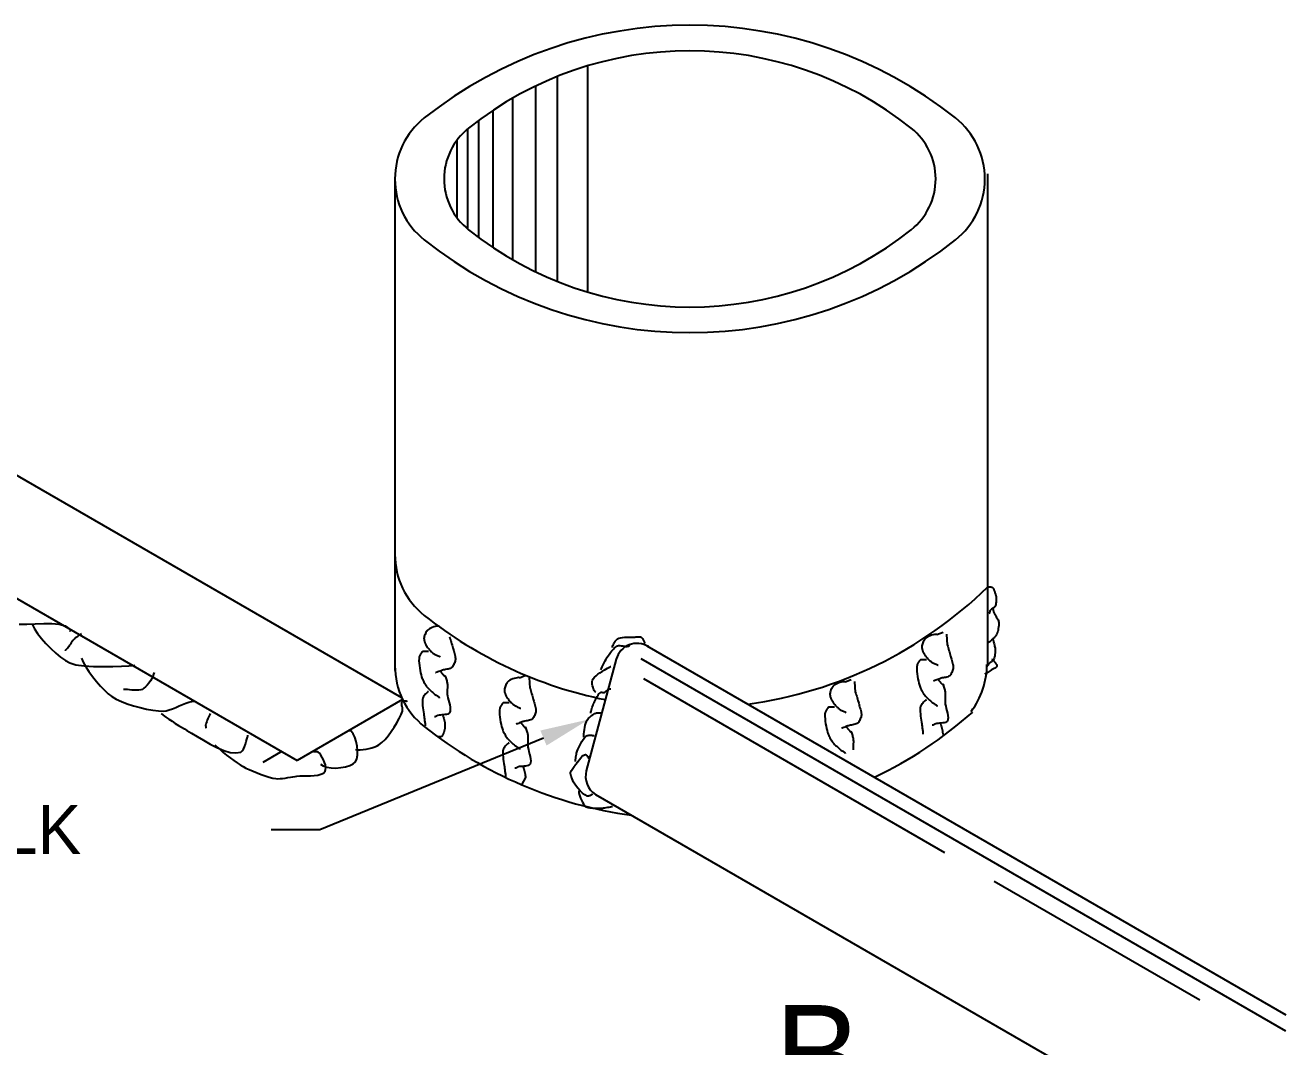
# Model space of a CAD drawing. Extents: x 0.1 to 18.7, y 0.6 to 24.9.
# Drawn here: x 12.24 to 18.7, y 6.26 to 11.5 of the extents above; entities that cross this region are included whole.
import ezdxf
from ezdxf.enums import TextEntityAlignment as Align

# ---------------------------------------------------------------- set-up
doc = ezdxf.new("R2010")
doc.units = 0
doc.header["$LTSCALE"] = 0.333325
doc.layers.add('CMP-FLSH', color=7, linetype='CONTINUOUS')
doc.layers.add('DIM-TXT', color=7, linetype='CONTINUOUS')

msp = doc.modelspace()

# ---------------------------------------------------------------- linework, layer by layer
at = {"layer": 'CMP-FLSH', "color": 0, "linetype": 'CONTINUOUS'}
for p, q in [((15.1235, 10.1311), (15.1235, 11.2907)), ((14.8576, 10.2341), (14.8576, 11.1877)), ((14.9676, 10.1856), (14.9676, 11.2362)), ((14.7384, 10.2968), (14.7384, 11.125)), ((14.6376, 10.3593), (14.6376, 11.0625)), ((14.5642, 10.4107), (14.5642, 11.0111)), ((14.5092, 10.453), (14.5092, 10.9688)), ((14.4542, 10.5099), (14.4542, 10.9119)), ((17.1724, 10.7365), (17.1724, 8.2165)), ((14.1346, 10.7109), (14.1346, 8.1909)), ((14.1708, 8.0504), (11.4517, 9.6203)), ((10.8446, 9.3408), (13.6332, 7.7308)), ((16.9126, 8.3758), (16.9447, 8.388)), ((16.9663, 8.3212), (16.9636, 8.3768)), ((14.3076, 8.2888), (14.2777, 8.2888)), ((15.4267, 8.3176), (18.7007, 6.4273)), ((15.269, 8.2489), (15.1158, 7.6772)), ((18.7007, 6.3433), (15.3972, 8.2506)), ((16.8589, 8.2462), (16.8291, 8.2462)), ((14.7735, 8.1546), (14.8056, 8.1668)), ((14.8272, 8.1), (14.8245, 8.1556)), ((15.4092, 8.1495), (16.9517, 7.2589)), ((16.4418, 8.1335), (16.4739, 8.1457)), ((16.4955, 8.079), (16.4928, 8.1345)), ((14.1742, 8.0432), (13.6332, 7.7308)), ((14.7198, 8.025), (14.69, 8.025)), ((16.3881, 8.0039), (16.3583, 8.0039)), ((14.2897, 7.9203), (14.2897, 7.9072)), ((14.3732, 7.8521), (14.3549, 7.8521)), ((14.3732, 7.8521), (14.3732, 7.8521)), ((16.841, 7.8777), (16.841, 7.8645)), ((13.5487, 7.7734), (13.4572, 7.7206)), ((14.7019, 7.6565), (14.7019, 7.6433)), ((14.8034, 7.6428), (14.784, 7.6061)), ((15.1621, 7.5565), (18.7007, 5.5135)), ((17.2066, 7.1117), (18.2602, 6.5034))]:
    msp.add_line(p, q, dxfattribs=at)
for points in [[(17.1724, 8.6189, 0), (17.1746, 8.6196, 0), (17.1774, 8.6201, 0), (17.1804, 8.6203, 0), (17.1837, 8.6202, 0), (17.187, 8.6199, 0), (17.1902, 8.6194, 0), (17.1932, 8.6186, 0), (17.1958, 8.6177, 0), (17.1978, 8.6165, 0), (17.1992, 8.6153, 0), (17.2004, 8.6136, 0), (17.2016, 8.6116, 0), (17.2027, 8.6093, 0), (17.2036, 8.6069, 0), (17.2045, 8.6044, 0), (17.2053, 8.6021, 0), (17.2061, 8.6, 0), (17.2068, 8.5982, 0), (17.2077, 8.5958, 0), (17.2089, 8.5929, 0), (17.2101, 8.5897, 0), (17.2113, 8.5864, 0), (17.2125, 8.5829, 0), (17.2136, 8.5796, 0), (17.2145, 8.5763, 0), (17.2152, 8.5733, 0), (17.2157, 8.5707, 0), (17.2161, 8.5661, 0), (17.2163, 8.5606, 0), (17.2164, 8.5546, 0), (17.2163, 8.5483, 0), (17.2159, 8.5419, 0), (17.2152, 8.5356, 0), (17.2143, 8.5298, 0), (17.2129, 8.5246, 0), (17.2112, 8.5203, 0), (17.2094, 8.5177, 0), (17.2068, 8.5151, 0), (17.2036, 8.5126, 0), (17.2, 8.51, 0), (17.1963, 8.5074, 0), (17.1927, 8.5049, 0), (17.1894, 8.5024, 0), (17.1866, 8.4999, 0), (17.1845, 8.4974, 0), (17.1839, 8.4962, 0), (17.1835, 8.4944, 0), (17.1832, 8.4924, 0), (17.183, 8.4903, 0), (17.1827, 8.4882, 0), (17.1823, 8.4863, 0), (17.1818, 8.4849, 0), (17.1811, 8.4839, 0), (17.18, 8.4837, 0)], [(17.1978, 8.5112, 0), (17.1985, 8.5086, 0), (17.1993, 8.5056, 0), (17.2002, 8.5024, 0), (17.2013, 8.499, 0), (17.2024, 8.4956, 0), (17.2035, 8.4922, 0), (17.2047, 8.489, 0), (17.2057, 8.4862, 0), (17.2068, 8.4837, 0), (17.2087, 8.4798, 0), (17.2112, 8.4755, 0), (17.2141, 8.4708, 0), (17.2172, 8.4659, 0), (17.2204, 8.4609, 0), (17.2233, 8.4559, 0), (17.2259, 8.4511, 0), (17.2278, 8.4466, 0), (17.229, 8.4425, 0), (17.2297, 8.4366, 0), (17.2298, 8.4297, 0), (17.2294, 8.4221, 0), (17.2286, 8.4141, 0), (17.2274, 8.406, 0), (17.2259, 8.398, 0), (17.2242, 8.3906, 0), (17.2222, 8.3839, 0), (17.2201, 8.3783, 0), (17.2186, 8.3755, 0), (17.2166, 8.3723, 0), (17.2142, 8.369, 0), (17.2114, 8.3656, 0), (17.2085, 8.3622, 0), (17.2056, 8.359, 0), (17.2028, 8.3559, 0), (17.2001, 8.3532, 0), (17.1978, 8.3509, 0), (17.1957, 8.3489, 0), (17.193, 8.3465, 0), (17.1898, 8.3438, 0), (17.1865, 8.3411, 0), (17.1832, 8.3385, 0), (17.1802, 8.3361, 0), (17.1778, 8.3343, 0), (17.1762, 8.333, 0), (17.1756, 8.3325, 0)], [(12.2081, 8.4285, 0), (12.2484, 8.4286, 0), (12.2913, 8.4305, 0), (12.3346, 8.4323, 0), (12.3762, 8.4323, 0), (12.4137, 8.4287, 0), (12.4451, 8.4197, 0), (12.4681, 8.4036, 0), (12.4687, 8.4027, 0), (12.4692, 8.4014, 0), (12.4695, 8.3999, 0), (12.4696, 8.3982, 0), (12.4696, 8.3966, 0), (12.4695, 8.3949, 0), (12.4692, 8.3934, 0), (12.4687, 8.3922, 0), (12.4681, 8.3913, 0)], [(12.276, 8.4283, 0), (12.2874, 8.4057, 0), (12.3035, 8.3809, 0), (12.3234, 8.355, 0), (12.3461, 8.3289, 0), (12.3707, 8.3036, 0), (12.3961, 8.2802, 0), (12.4214, 8.2595, 0), (12.4458, 8.2427, 0), (12.4681, 8.2306, 0), (12.4998, 8.2212, 0), (12.5415, 8.2153, 0), (12.5894, 8.2122, 0), (12.6399, 8.2114, 0), (12.6894, 8.2122, 0), (12.7342, 8.2139, 0), (12.7707, 8.2159, 0), (12.7953, 8.2176, 0), (12.8043, 8.2183, 0), (12.8043, 8.2183, 0), (12.8043, 8.2183, 0), (12.8043, 8.2183, 0), (12.8043, 8.2183, 0), (12.8043, 8.2183, 0), (12.8043, 8.2183, 0), (12.8043, 8.2183, 0), (12.8043, 8.2183, 0), (12.8043, 8.2183, 0)], [(14.3613, 8.4185, 0), (14.3555, 8.4186, 0), (14.3489, 8.4179, 0), (14.3415, 8.4165, 0), (14.3339, 8.4144, 0), (14.3263, 8.4118, 0), (14.3189, 8.4087, 0), (14.3121, 8.4053, 0), (14.3063, 8.4017, 0), (14.3016, 8.398, 0), (14.299, 8.395, 0), (14.2963, 8.3911, 0), (14.2938, 8.3866, 0), (14.2913, 8.3816, 0), (14.2891, 8.3763, 0), (14.2871, 8.371, 0), (14.2855, 8.3659, 0), (14.2843, 8.3612, 0), (14.2837, 8.357, 0), (14.2836, 8.3545, 0), (14.2839, 8.3515, 0), (14.2843, 8.3483, 0), (14.285, 8.3449, 0), (14.2858, 8.3414, 0), (14.2868, 8.3381, 0), (14.2877, 8.3349, 0), (14.2887, 8.3321, 0), (14.2897, 8.3297, 0), (14.2914, 8.3263, 0), (14.2936, 8.3224, 0), (14.2962, 8.3183, 0), (14.2991, 8.314, 0), (14.3021, 8.3098, 0), (14.3052, 8.3057, 0), (14.3082, 8.3019, 0), (14.3111, 8.2985, 0), (14.3135, 8.2956, 0), (14.3156, 8.2935, 0), (14.318, 8.2911, 0), (14.3207, 8.2886, 0), (14.3235, 8.286, 0), (14.3265, 8.2835, 0), (14.3295, 8.281, 0), (14.3324, 8.2787, 0), (14.3351, 8.2768, 0), (14.3374, 8.2752, 0), (14.3403, 8.2735, 0), (14.344, 8.2716, 0), (14.3483, 8.2696, 0), (14.3527, 8.2676, 0), (14.3571, 8.2657, 0), (14.3611, 8.264, 0), (14.3643, 8.2627, 0), (14.3665, 8.2618, 0), (14.3673, 8.2615, 0)], [(12.5281, 8.3789, 0), (12.5245, 8.3771, 0), (12.5205, 8.3748, 0), (12.5161, 8.3722, 0), (12.5116, 8.3692, 0), (12.5071, 8.3661, 0), (12.5027, 8.363, 0), (12.4986, 8.3599, 0), (12.4951, 8.3569, 0), (12.4921, 8.3542, 0), (12.4883, 8.3501, 0), (12.4843, 8.345, 0), (12.4801, 8.3392, 0), (12.4758, 8.333, 0), (12.4715, 8.3267, 0), (12.4673, 8.3204, 0), (12.4633, 8.3145, 0), (12.4595, 8.3092, 0), (12.4561, 8.3048, 0), (12.4549, 8.3035, 0), (12.4534, 8.3019, 0), (12.4517, 8.3001, 0), (12.4499, 8.2983, 0), (12.4481, 8.2965, 0), (12.4466, 8.2949, 0), (12.4453, 8.2936, 0), (12.4444, 8.2927, 0), (12.4441, 8.2924, 0)], [(14.415, 8.3639, 0), (14.4168, 8.3583, 0), (14.4188, 8.3518, 0), (14.421, 8.3447, 0), (14.4232, 8.3371, 0), (14.4254, 8.3295, 0), (14.4276, 8.3219, 0), (14.4296, 8.3147, 0), (14.4314, 8.3081, 0), (14.4329, 8.3024, 0), (14.4343, 8.2975, 0), (14.4359, 8.2917, 0), (14.4378, 8.2854, 0), (14.4397, 8.2787, 0), (14.4415, 8.2719, 0), (14.4431, 8.2652, 0), (14.4443, 8.2588, 0), (14.4449, 8.253, 0), (14.4448, 8.2479, 0), (14.4442, 8.2437, 0), (14.443, 8.239, 0), (14.4415, 8.2338, 0), (14.4395, 8.2285, 0), (14.4373, 8.2232, 0), (14.4349, 8.2182, 0), (14.4323, 8.2137, 0), (14.4296, 8.2098, 0), (14.4269, 8.2069, 0), (14.4232, 8.2043, 0), (14.4184, 8.2021, 0), (14.4129, 8.2004, 0), (14.407, 8.199, 0), (14.4008, 8.1977, 0), (14.3947, 8.1966, 0), (14.3889, 8.1956, 0), (14.3836, 8.1945, 0), (14.3792, 8.1933, 0), (14.3756, 8.192, 0), (14.371, 8.1903, 0), (14.3659, 8.1884, 0), (14.3605, 8.1863, 0), (14.3553, 8.1843, 0), (14.3506, 8.1825, 0), (14.3469, 8.181, 0), (14.3443, 8.18, 0), (14.3434, 8.1796, 0), (14.3434, 8.1796, 0), (14.3434, 8.1796, 0), (14.3434, 8.1796, 0), (14.3434, 8.1796, 0), (14.3434, 8.1796, 0), (14.3434, 8.1796, 0), (14.3434, 8.1796, 0), (14.3434, 8.1796, 0), (14.3434, 8.1796, 0)], [(15.2499, 8.3093, 0), (15.2507, 8.314, 0), (15.2523, 8.3193, 0), (15.2546, 8.3249, 0), (15.2575, 8.3307, 0), (15.2608, 8.3365, 0), (15.2644, 8.3418, 0), (15.2682, 8.3467, 0), (15.272, 8.3506, 0), (15.2757, 8.3536, 0), (15.2828, 8.3569, 0), (15.2914, 8.3593, 0), (15.3013, 8.3608, 0), (15.312, 8.3617, 0), (15.323, 8.3621, 0), (15.3339, 8.3622, 0), (15.3443, 8.3622, 0), (15.3537, 8.3622, 0), (15.3618, 8.3624, 0), (15.3649, 8.3627, 0), (15.3687, 8.3631, 0), (15.3728, 8.3635, 0), (15.3771, 8.364, 0), (15.3815, 8.3643, 0), (15.3858, 8.3643, 0), (15.3898, 8.3641, 0), (15.3933, 8.3635, 0), (15.3962, 8.3624, 0), (15.3985, 8.3608, 0), (15.4009, 8.3584, 0), (15.4032, 8.3555, 0), (15.4055, 8.3523, 0), (15.4075, 8.3488, 0), (15.4094, 8.3453, 0), (15.4111, 8.3418, 0), (15.4124, 8.3386, 0), (15.4134, 8.3359, 0), (15.4135, 8.3351, 0), (15.4134, 8.3341, 0), (15.4133, 8.333, 0), (15.4131, 8.3318, 0), (15.4129, 8.3306, 0), (15.4128, 8.3295, 0), (15.4128, 8.3285, 0), (15.413, 8.3277, 0), (15.4134, 8.327, 0)], [(16.9126, 8.3758, 0), (16.9069, 8.376, 0), (16.9002, 8.3753, 0), (16.8929, 8.3739, 0), (16.8853, 8.3718, 0), (16.8776, 8.3691, 0), (16.8702, 8.3661, 0), (16.8635, 8.3627, 0), (16.8576, 8.3591, 0), (16.853, 8.3553, 0), (16.8503, 8.3524, 0), (16.8477, 8.3485, 0), (16.8451, 8.3439, 0), (16.8426, 8.3389, 0), (16.8404, 8.3337, 0), (16.8384, 8.3284, 0), (16.8369, 8.3233, 0), (16.8357, 8.3185, 0), (16.835, 8.3144, 0), (16.835, 8.3118, 0), (16.8352, 8.3089, 0), (16.8357, 8.3056, 0), (16.8364, 8.3022, 0), (16.8372, 8.2988, 0), (16.8381, 8.2954, 0), (16.8391, 8.2923, 0), (16.8401, 8.2895, 0), (16.841, 8.2871, 0), (16.8427, 8.2836, 0), (16.8449, 8.2797, 0), (16.8476, 8.2756, 0), (16.8504, 8.2714, 0), (16.8535, 8.2671, 0), (16.8566, 8.263, 0), (16.8596, 8.2592, 0), (16.8624, 8.2558, 0), (16.8649, 8.253, 0), (16.8669, 8.2509, 0), (16.8693, 8.2485, 0), (16.872, 8.246, 0), (16.8749, 8.2434, 0), (16.8779, 8.2408, 0), (16.8809, 8.2384, 0), (16.8837, 8.2361, 0), (16.8864, 8.2341, 0), (16.8888, 8.2325, 0), (16.8916, 8.2309, 0), (16.8953, 8.229, 0), (16.8996, 8.227, 0), (16.9041, 8.225, 0), (16.9085, 8.2231, 0), (16.9124, 8.2214, 0), (16.9156, 8.2201, 0), (16.9178, 8.2192, 0), (16.9186, 8.2189, 0)], [(17.1978, 8.3554, 0), (17.1983, 8.3542, 0), (17.1988, 8.3528, 0), (17.1994, 8.3512, 0), (17.1999, 8.3495, 0), (17.2005, 8.3478, 0), (17.201, 8.3461, 0), (17.2015, 8.3445, 0), (17.202, 8.343, 0), (17.2023, 8.3417, 0), (17.2034, 8.3375, 0), (17.2046, 8.3327, 0), (17.2059, 8.3274, 0), (17.2072, 8.3218, 0), (17.2084, 8.3161, 0), (17.2095, 8.3104, 0), (17.2104, 8.3051, 0), (17.211, 8.3002, 0), (17.2112, 8.2959, 0), (17.2111, 8.2912, 0), (17.2109, 8.2856, 0), (17.2104, 8.2796, 0), (17.2097, 8.2732, 0), (17.2087, 8.2668, 0), (17.2075, 8.2606, 0), (17.206, 8.2548, 0), (17.2043, 8.2497, 0), (17.2023, 8.2455, 0), (17.2007, 8.2434, 0), (17.1986, 8.2413, 0), (17.196, 8.2391, 0), (17.1932, 8.237, 0), (17.1902, 8.2349, 0), (17.1872, 8.2329, 0), (17.1844, 8.2309, 0), (17.182, 8.229, 0), (17.18, 8.2272, 0), (17.1786, 8.2255, 0), (17.1768, 8.2232, 0), (17.1749, 8.2206, 0), (17.1729, 8.2178, 0), (17.171, 8.2151, 0), (17.1693, 8.2127, 0), (17.1679, 8.2107, 0), (17.167, 8.2093, 0), (17.1667, 8.2089, 0)], [(14.2777, 8.2888, 0), (14.2755, 8.2869, 0), (14.2731, 8.2845, 0), (14.2707, 8.2815, 0), (14.2682, 8.2783, 0), (14.266, 8.2748, 0), (14.2639, 8.2712, 0), (14.2621, 8.2677, 0), (14.2607, 8.2644, 0), (14.2598, 8.2615, 0), (14.2585, 8.2522, 0), (14.2582, 8.2413, 0), (14.2588, 8.2293, 0), (14.2601, 8.2166, 0), (14.2619, 8.2037, 0), (14.2642, 8.191, 0), (14.2667, 8.1791, 0), (14.2693, 8.1683, 0), (14.2718, 8.1591, 0), (14.2733, 8.1544, 0), (14.2754, 8.1491, 0), (14.278, 8.1434, 0), (14.2808, 8.1374, 0), (14.2838, 8.1314, 0), (14.2869, 8.1256, 0), (14.29, 8.1202, 0), (14.2929, 8.1154, 0), (14.2956, 8.1114, 0), (14.299, 8.1071, 0), (14.3032, 8.1025, 0), (14.308, 8.0976, 0), (14.3131, 8.0926, 0), (14.3184, 8.0876, 0), (14.3237, 8.0828, 0), (14.3288, 8.0782, 0), (14.3334, 8.074, 0), (14.3374, 8.0704, 0), (14.3399, 8.0686, 0), (14.3432, 8.0666, 0), (14.347, 8.0644, 0), (14.3509, 8.0621, 0), (14.3547, 8.0598, 0), (14.358, 8.0574, 0), (14.3604, 8.0549, 0), (14.3616, 8.0524, 0), (14.3613, 8.05, 0)], [(15.1897, 8.1942, 0), (15.1929, 8.202, 0), (15.1968, 8.2107, 0), (15.2014, 8.2203, 0), (15.2065, 8.2302, 0), (15.2119, 8.2402, 0), (15.2174, 8.2499, 0), (15.2228, 8.2589, 0), (15.228, 8.2671, 0), (15.2327, 8.2739, 0), (15.2361, 8.2785, 0), (15.2402, 8.2838, 0), (15.2448, 8.2896, 0), (15.2497, 8.2955, 0), (15.255, 8.3013, 0), (15.2603, 8.3068, 0), (15.2656, 8.3116, 0), (15.2708, 8.3155, 0), (15.2757, 8.3182, 0), (15.2811, 8.3194, 0), (15.2877, 8.3193, 0), (15.2951, 8.3184, 0), (15.3031, 8.3171, 0), (15.311, 8.3157, 0), (15.3187, 8.3147, 0), (15.3257, 8.3145, 0), (15.3315, 8.3156, 0), (15.336, 8.3182, 0), (15.3364, 8.3189, 0), (15.3366, 8.3199, 0), (15.3366, 8.3212, 0), (15.3366, 8.3225, 0), (15.3365, 8.3238, 0), (15.3363, 8.3251, 0), (15.3361, 8.3261, 0), (15.336, 8.3268, 0), (15.336, 8.327, 0)], [(16.9663, 8.3212, 0), (16.9681, 8.3156, 0), (16.9702, 8.3091, 0), (16.9723, 8.302, 0), (16.9746, 8.2945, 0), (16.9768, 8.2868, 0), (16.979, 8.2793, 0), (16.981, 8.2721, 0), (16.9827, 8.2655, 0), (16.9842, 8.2598, 0), (16.9856, 8.2548, 0), (16.9873, 8.2491, 0), (16.9892, 8.2427, 0), (16.9911, 8.2361, 0), (16.9929, 8.2293, 0), (16.9944, 8.2226, 0), (16.9956, 8.2162, 0), (16.9962, 8.2103, 0), (16.9962, 8.2052, 0), (16.9955, 8.2011, 0), (16.9944, 8.1963, 0), (16.9928, 8.1912, 0), (16.9909, 8.1858, 0), (16.9886, 8.1806, 0), (16.9862, 8.1756, 0), (16.9836, 8.171, 0), (16.9809, 8.1672, 0), (16.9783, 8.1643, 0), (16.9745, 8.1616, 0), (16.9698, 8.1595, 0), (16.9643, 8.1578, 0), (16.9583, 8.1563, 0), (16.9522, 8.1551, 0), (16.946, 8.154, 0), (16.9402, 8.1529, 0), (16.935, 8.1518, 0), (16.9305, 8.1506, 0), (16.9269, 8.1494, 0), (16.9224, 8.1477, 0), (16.9172, 8.1457, 0), (16.9119, 8.1437, 0), (16.9067, 8.1417, 0), (16.902, 8.1398, 0), (16.8982, 8.1383, 0), (16.8957, 8.1373, 0), (16.8947, 8.137, 0), (16.8947, 8.137, 0), (16.8947, 8.137, 0), (16.8947, 8.137, 0), (16.8947, 8.137, 0), (16.8947, 8.137, 0), (16.8947, 8.137, 0), (16.8947, 8.137, 0), (16.8947, 8.137, 0), (16.8947, 8.137, 0)], [(12.5281, 8.2553, 0), (12.5375, 8.2341, 0), (12.5506, 8.2106, 0), (12.5666, 8.1856, 0), (12.5849, 8.1601, 0), (12.6047, 8.135, 0), (12.6253, 8.1113, 0), (12.6459, 8.0899, 0), (12.6658, 8.0717, 0), (12.6842, 8.0576, 0), (12.706, 8.045, 0), (12.7327, 8.0327, 0), (12.7628, 8.0211, 0), (12.7953, 8.0104, 0), (12.8288, 8.0011, 0), (12.8621, 7.9934, 0), (12.894, 7.9877, 0), (12.9231, 7.9843, 0), (12.9484, 7.9835, 0), (12.9621, 7.9853, 0), (12.9776, 7.9894, 0), (12.9943, 7.9954, 0), (13.0118, 8.0025, 0), (13.0294, 8.0101, 0), (13.0469, 8.0176, 0), (13.0635, 8.0243, 0), (13.0789, 8.0296, 0), (13.0925, 8.0329, 0), (13.0936, 8.0331, 0), (13.0952, 8.0335, 0), (13.0969, 8.0338, 0), (13.0987, 8.0341, 0), (13.1004, 8.0343, 0), (13.102, 8.0344, 0), (13.1033, 8.0342, 0), (13.1041, 8.0337, 0), (13.1045, 8.0329, 0)], [(15.1639, 8.0792, 0), (15.16, 8.0836, 0), (15.1563, 8.0895, 0), (15.153, 8.0965, 0), (15.1501, 8.1043, 0), (15.1479, 8.1125, 0), (15.1463, 8.1206, 0), (15.1455, 8.1284, 0), (15.1456, 8.1353, 0), (15.1467, 8.1411, 0), (15.1507, 8.149, 0), (15.1572, 8.1569, 0), (15.1656, 8.1647, 0), (15.1753, 8.1722, 0), (15.1858, 8.1795, 0), (15.1965, 8.1863, 0), (15.2069, 8.1926, 0), (15.2163, 8.1982, 0), (15.2241, 8.2031, 0), (15.2258, 8.2041, 0), (15.2279, 8.2053, 0), (15.2304, 8.2066, 0), (15.233, 8.2079, 0), (15.2355, 8.2091, 0), (15.2378, 8.2102, 0), (15.2396, 8.2111, 0), (15.2409, 8.2117, 0), (15.2413, 8.2119, 0), (15.2413, 8.2119, 0), (15.2413, 8.2119, 0), (15.2413, 8.2119, 0), (15.2413, 8.2119, 0), (15.2413, 8.2119, 0), (15.2413, 8.2119, 0), (15.2413, 8.2119, 0), (15.2413, 8.2119, 0), (15.2413, 8.2119, 0)], [(16.8291, 8.2462, 0), (16.8268, 8.2443, 0), (16.8244, 8.2418, 0), (16.822, 8.2389, 0), (16.8196, 8.2356, 0), (16.8173, 8.2321, 0), (16.8152, 8.2286, 0), (16.8135, 8.2251, 0), (16.8121, 8.2218, 0), (16.8112, 8.2189, 0), (16.8098, 8.2096, 0), (16.8095, 8.1987, 0), (16.8101, 8.1867, 0), (16.8114, 8.174, 0), (16.8133, 8.161, 0), (16.8155, 8.1484, 0), (16.818, 8.1364, 0), (16.8206, 8.1256, 0), (16.8231, 8.1165, 0), (16.8247, 8.1118, 0), (16.8268, 8.1065, 0), (16.8293, 8.1007, 0), (16.8321, 8.0947, 0), (16.8351, 8.0888, 0), (16.8382, 8.083, 0), (16.8413, 8.0776, 0), (16.8443, 8.0727, 0), (16.847, 8.0687, 0), (16.8504, 8.0645, 0), (16.8545, 8.0598, 0), (16.8593, 8.0549, 0), (16.8645, 8.0499, 0), (16.8698, 8.0449, 0), (16.8751, 8.0401, 0), (16.8802, 8.0355, 0), (16.8848, 8.0314, 0), (16.8888, 8.0278, 0), (16.8912, 8.0259, 0), (16.8945, 8.0239, 0), (16.8983, 8.0218, 0), (16.9023, 8.0195, 0), (16.9061, 8.0171, 0), (16.9093, 8.0147, 0), (16.9117, 8.0123, 0), (16.9129, 8.0098, 0), (16.9126, 8.0073, 0)], [(17.1934, 8.2501, 0), (17.1952, 8.2486, 0), (17.1973, 8.2468, 0), (17.1995, 8.2448, 0), (17.2017, 8.2426, 0), (17.204, 8.2403, 0), (17.2061, 8.238, 0), (17.2081, 8.2357, 0), (17.2098, 8.2336, 0), (17.2112, 8.2318, 0), (17.2123, 8.2302, 0), (17.2137, 8.2283, 0), (17.2151, 8.2262, 0), (17.2165, 8.224, 0), (17.2179, 8.2217, 0), (17.219, 8.2194, 0), (17.2198, 8.2172, 0), (17.2202, 8.2152, 0), (17.2201, 8.2134, 0), (17.2189, 8.2109, 0), (17.2167, 8.2085, 0), (17.2138, 8.2062, 0), (17.2103, 8.204, 0), (17.2066, 8.202, 0), (17.2029, 8.2001, 0), (17.1992, 8.1983, 0), (17.196, 8.1967, 0), (17.1934, 8.1951, 0), (17.1899, 8.1928, 0), (17.1853, 8.1899, 0), (17.1802, 8.1866, 0), (17.1749, 8.1831, 0), (17.1697, 8.1798, 0), (17.1651, 8.1768, 0), (17.1613, 8.1744, 0), (17.1587, 8.1728, 0), (17.1578, 8.1722, 0), (17.1578, 8.1722, 0), (17.1578, 8.1722, 0), (17.1578, 8.1722, 0), (17.1578, 8.1722, 0), (17.1578, 8.1722, 0), (17.1578, 8.1722, 0), (17.1578, 8.1722, 0), (17.1578, 8.1722, 0), (17.1578, 8.1722, 0)], [(12.9003, 8.1812, 0), (12.8982, 8.1717, 0), (12.8941, 8.1611, 0), (12.8885, 8.1499, 0), (12.8816, 8.1384, 0), (12.8739, 8.1272, 0), (12.8655, 8.1167, 0), (12.8569, 8.1075, 0), (12.8484, 8.1, 0), (12.8403, 8.0947, 0), (12.8322, 8.0918, 0), (12.8224, 8.0902, 0), (12.8113, 8.0897, 0), (12.7994, 8.0901, 0), (12.7872, 8.091, 0), (12.7751, 8.0922, 0), (12.7636, 8.0934, 0), (12.7532, 8.0943, 0), (12.7442, 8.0947, 0)], [(14.3911, 8.166, 0), (14.3926, 8.1624, 0), (14.3942, 8.1582, 0), (14.3958, 8.1535, 0), (14.3974, 8.1484, 0), (14.3989, 8.1433, 0), (14.4003, 8.1382, 0), (14.4014, 8.1334, 0), (14.4024, 8.1289, 0), (14.4031, 8.125, 0), (14.4035, 8.1201, 0), (14.4037, 8.1143, 0), (14.4037, 8.1079, 0), (14.4036, 8.1012, 0), (14.4033, 8.0944, 0), (14.4031, 8.0876, 0), (14.4029, 8.0813, 0), (14.4029, 8.0755, 0), (14.4031, 8.0704, 0), (14.4043, 8.0615, 0), (14.4066, 8.0509, 0), (14.4096, 8.0394, 0), (14.4128, 8.0272, 0), (14.4157, 8.0149, 0), (14.4178, 8.0031, 0), (14.4187, 7.9921, 0), (14.4179, 7.9826, 0), (14.415, 7.9749, 0), (14.4111, 7.9709, 0), (14.4056, 7.9681, 0), (14.3989, 7.9662, 0), (14.3913, 7.965, 0), (14.3834, 7.9642, 0), (14.3754, 7.9637, 0), (14.3678, 7.9632, 0), (14.3609, 7.9624, 0), (14.3553, 7.9613, 0), (14.3536, 7.9606, 0), (14.3517, 7.9595, 0), (14.3495, 7.9582, 0), (14.3472, 7.9568, 0), (14.345, 7.9556, 0), (14.3428, 7.9545, 0), (14.3407, 7.9539, 0), (14.3389, 7.9538, 0), (14.3374, 7.9544, 0)], [(14.3955, 8.1564, 0), (14.3938, 8.1581, 0), (14.3918, 8.1601, 0), (14.3896, 8.1624, 0), (14.3874, 8.1648, 0), (14.3851, 8.1673, 0), (14.3829, 8.1698, 0), (14.3809, 8.1722, 0), (14.379, 8.1744, 0), (14.3775, 8.1763, 0), (14.3768, 8.1772, 0), (14.3759, 8.1782, 0), (14.375, 8.1793, 0), (14.374, 8.1805, 0), (14.373, 8.1818, 0), (14.3722, 8.183, 0), (14.3715, 8.1842, 0), (14.371, 8.1854, 0), (14.3708, 8.1865, 0)], [(14.7735, 8.1546, 0), (14.7678, 8.1548, 0), (14.7611, 8.1541, 0), (14.7538, 8.1527, 0), (14.7462, 8.1506, 0), (14.7385, 8.148, 0), (14.7311, 8.1449, 0), (14.7244, 8.1415, 0), (14.7185, 8.1379, 0), (14.7138, 8.1341, 0), (14.7112, 8.1312, 0), (14.7086, 8.1273, 0), (14.706, 8.1227, 0), (14.7035, 8.1177, 0), (14.7013, 8.1125, 0), (14.6993, 8.1072, 0), (14.6977, 8.1021, 0), (14.6966, 8.0973, 0), (14.6959, 8.0932, 0), (14.6959, 8.0906, 0), (14.6961, 8.0877, 0), (14.6966, 8.0844, 0), (14.6972, 8.081, 0), (14.6981, 8.0776, 0), (14.699, 8.0742, 0), (14.7, 8.0711, 0), (14.701, 8.0683, 0), (14.7019, 8.0659, 0), (14.7036, 8.0624, 0), (14.7058, 8.0586, 0), (14.7084, 8.0544, 0), (14.7113, 8.0502, 0), (14.7144, 8.0459, 0), (14.7175, 8.0419, 0), (14.7205, 8.038, 0), (14.7233, 8.0346, 0), (14.7258, 8.0318, 0), (14.7278, 8.0297, 0), (14.7302, 8.0273, 0), (14.7329, 8.0248, 0), (14.7358, 8.0222, 0), (14.7388, 8.0196, 0), (14.7417, 8.0172, 0), (14.7446, 8.0149, 0), (14.7473, 8.0129, 0), (14.7497, 8.0113, 0), (14.7525, 8.0097, 0), (14.7562, 8.0078, 0), (14.7605, 8.0058, 0), (14.765, 8.0038, 0), (14.7693, 8.0019, 0), (14.7733, 8.0002, 0), (14.7765, 7.9989, 0), (14.7787, 7.998, 0), (14.7795, 7.9977, 0)], [(16.9469, 8.1137, 0), (16.9451, 8.1154, 0), (16.9431, 8.1175, 0), (16.941, 8.1197, 0), (16.9387, 8.1222, 0), (16.9365, 8.1247, 0), (16.9343, 8.1271, 0), (16.9322, 8.1295, 0), (16.9304, 8.1317, 0), (16.9288, 8.1337, 0), (16.9281, 8.1346, 0), (16.9273, 8.1356, 0), (16.9263, 8.1367, 0), (16.9253, 8.1379, 0), (16.9244, 8.1391, 0), (16.9235, 8.1404, 0), (16.9228, 8.1416, 0), (16.9223, 8.1428, 0), (16.9222, 8.1439, 0)], [(14.3076, 8.0841, 0), (14.3041, 8.0821, 0), (14.3002, 8.0793, 0), (14.2962, 8.0758, 0), (14.2922, 8.0717, 0), (14.2884, 8.0674, 0), (14.2849, 8.0628, 0), (14.2818, 8.0583, 0), (14.2794, 8.0539, 0), (14.2777, 8.05, 0), (14.2761, 8.0421, 0), (14.2755, 8.0329, 0), (14.2757, 8.0226, 0), (14.2766, 8.0116, 0), (14.278, 8.0005, 0), (14.2796, 7.9894, 0), (14.2812, 7.979, 0), (14.2827, 7.9694, 0), (14.2837, 7.9613, 0), (14.2841, 7.9575, 0), (14.2846, 7.9531, 0), (14.2851, 7.9483, 0), (14.2857, 7.9432, 0), (14.2864, 7.9381, 0), (14.2871, 7.933, 0), (14.2879, 7.9283, 0), (14.2888, 7.924, 0), (14.2897, 7.9203, 0)], [(14.8272, 8.1, 0), (14.829, 8.0944, 0), (14.831, 8.0879, 0), (14.8332, 8.0808, 0), (14.8354, 8.0733, 0), (14.8377, 8.0656, 0), (14.8398, 8.0581, 0), (14.8419, 8.0509, 0), (14.8436, 8.0443, 0), (14.8451, 8.0386, 0), (14.8465, 8.0336, 0), (14.8482, 8.0279, 0), (14.8501, 8.0216, 0), (14.852, 8.0149, 0), (14.8538, 8.0081, 0), (14.8553, 8.0014, 0), (14.8565, 7.995, 0), (14.8571, 7.9891, 0), (14.8571, 7.984, 0), (14.8564, 7.9799, 0), (14.8553, 7.9751, 0), (14.8537, 7.97, 0), (14.8518, 7.9647, 0), (14.8495, 7.9594, 0), (14.8471, 7.9544, 0), (14.8445, 7.9498, 0), (14.8418, 7.946, 0), (14.8392, 7.9431, 0), (14.8354, 7.9405, 0), (14.8307, 7.9383, 0), (14.8252, 7.9366, 0), (14.8192, 7.9351, 0), (14.813, 7.9339, 0), (14.8069, 7.9328, 0), (14.8011, 7.9317, 0), (14.7959, 7.9306, 0), (14.7914, 7.9294, 0), (14.7878, 7.9282, 0), (14.7833, 7.9265, 0), (14.7781, 7.9245, 0), (14.7728, 7.9225, 0), (14.7676, 7.9205, 0), (14.7629, 7.9186, 0), (14.7591, 7.9172, 0), (14.7565, 7.9161, 0), (14.7556, 7.9158, 0), (14.7556, 7.9158, 0), (14.7556, 7.9158, 0), (14.7556, 7.9158, 0), (14.7556, 7.9158, 0), (14.7556, 7.9158, 0), (14.7556, 7.9158, 0), (14.7556, 7.9158, 0), (14.7556, 7.9158, 0), (14.7556, 7.9158, 0)], [(15.1381, 7.973, 0), (15.1392, 7.978, 0), (15.1406, 7.9837, 0), (15.1424, 7.99, 0), (15.1444, 7.9966, 0), (15.1465, 8.0033, 0), (15.1488, 8.0098, 0), (15.151, 8.0159, 0), (15.1532, 8.0214, 0), (15.1553, 8.0261, 0), (15.1578, 8.0314, 0), (15.1608, 8.0377, 0), (15.1642, 8.0445, 0), (15.1679, 8.0516, 0), (15.1719, 8.0586, 0), (15.1761, 8.0652, 0), (15.1806, 8.0711, 0), (15.1851, 8.0758, 0), (15.1897, 8.0792, 0), (15.1912, 8.0797, 0), (15.1929, 8.0799, 0), (15.1949, 8.0799, 0), (15.1971, 8.0797, 0), (15.1993, 8.0794, 0), (15.2015, 8.0792, 0), (15.2035, 8.079, 0), (15.2054, 8.079, 0), (15.2069, 8.0792, 0), (15.2103, 8.0806, 0), (15.2141, 8.0829, 0), (15.2182, 8.0859, 0), (15.2224, 8.0892, 0), (15.2267, 8.0923, 0), (15.2308, 8.095, 0), (15.2348, 8.0969, 0), (15.2383, 8.0977, 0), (15.2413, 8.0969, 0)], [(16.4418, 8.1335, 0), (16.4361, 8.1337, 0), (16.4294, 8.133, 0), (16.4221, 8.1316, 0), (16.4144, 8.1295, 0), (16.4068, 8.1269, 0), (16.3994, 8.1238, 0), (16.3927, 8.1204, 0), (16.3868, 8.1168, 0), (16.3821, 8.1131, 0), (16.3795, 8.1101, 0), (16.3769, 8.1062, 0), (16.3743, 8.1017, 0), (16.3718, 8.0967, 0), (16.3696, 8.0914, 0), (16.3676, 8.0861, 0), (16.366, 8.081, 0), (16.3649, 8.0763, 0), (16.3642, 8.0721, 0), (16.3642, 8.0696, 0), (16.3644, 8.0666, 0), (16.3649, 8.0634, 0), (16.3655, 8.06, 0), (16.3664, 8.0565, 0), (16.3673, 8.0532, 0), (16.3683, 8.05, 0), (16.3693, 8.0472, 0), (16.3702, 8.0448, 0), (16.3719, 8.0414, 0), (16.3741, 8.0375, 0), (16.3767, 8.0334, 0), (16.3796, 8.0291, 0), (16.3827, 8.0249, 0), (16.3858, 8.0208, 0), (16.3888, 8.017, 0), (16.3916, 8.0136, 0), (16.3941, 8.0107, 0), (16.3961, 8.0086, 0), (16.3985, 8.0062, 0), (16.4012, 8.0037, 0), (16.4041, 8.0011, 0), (16.4071, 7.9986, 0), (16.41, 7.9961, 0), (16.4129, 7.9938, 0), (16.4156, 7.9919, 0), (16.418, 7.9902, 0), (16.4208, 7.9886, 0), (16.4245, 7.9867, 0), (16.4288, 7.9847, 0), (16.4333, 7.9827, 0), (16.4376, 7.9808, 0), (16.4416, 7.9791, 0), (16.4448, 7.9778, 0), (16.447, 7.9769, 0), (16.4478, 7.9766, 0)], [(16.4955, 8.079, 0), (16.4973, 8.0734, 0), (16.4993, 8.0669, 0), (16.5015, 8.0597, 0), (16.5037, 8.0522, 0), (16.506, 8.0446, 0), (16.5081, 8.037, 0), (16.5102, 8.0298, 0), (16.5119, 8.0232, 0), (16.5134, 8.0175, 0), (16.5148, 8.0126, 0), (16.5165, 8.0068, 0), (16.5184, 8.0005, 0), (16.5203, 7.9938, 0), (16.5221, 7.987, 0), (16.5236, 7.9803, 0), (16.5248, 7.9739, 0), (16.5254, 7.9681, 0), (16.5254, 7.963, 0), (16.5247, 7.9588, 0), (16.5236, 7.9541, 0), (16.522, 7.9489, 0), (16.5201, 7.9436, 0), (16.5178, 7.9383, 0), (16.5154, 7.9333, 0), (16.5128, 7.9288, 0), (16.5101, 7.9249, 0), (16.5075, 7.922, 0), (16.5037, 7.9194, 0), (16.499, 7.9172, 0), (16.4935, 7.9155, 0), (16.4875, 7.914, 0), (16.4813, 7.9128, 0), (16.4752, 7.9117, 0), (16.4694, 7.9107, 0), (16.4642, 7.9096, 0), (16.4597, 7.9084, 0), (16.4561, 7.9071, 0), (16.4515, 7.9054, 0), (16.4464, 7.9035, 0), (16.4411, 7.9014, 0), (16.4359, 7.8994, 0), (16.4312, 7.8976, 0), (16.4274, 7.8961, 0), (16.4248, 7.8951, 0), (16.4239, 7.8947, 0), (16.4239, 7.8947, 0), (16.4239, 7.8947, 0), (16.4239, 7.8947, 0), (16.4239, 7.8947, 0), (16.4239, 7.8947, 0), (16.4239, 7.8947, 0), (16.4239, 7.8947, 0), (16.4239, 7.8947, 0), (16.4239, 7.8947, 0)], [(16.9425, 8.1233, 0), (16.944, 8.1197, 0), (16.9456, 8.1155, 0), (16.9472, 8.1108, 0), (16.9488, 8.1058, 0), (16.9502, 8.1007, 0), (16.9516, 8.0956, 0), (16.9528, 8.0907, 0), (16.9537, 8.0863, 0), (16.9544, 8.0824, 0), (16.9549, 8.0774, 0), (16.9551, 8.0716, 0), (16.9551, 8.0653, 0), (16.9549, 8.0586, 0), (16.9547, 8.0517, 0), (16.9545, 8.045, 0), (16.9543, 8.0386, 0), (16.9542, 8.0328, 0), (16.9544, 8.0278, 0), (16.9556, 8.0188, 0), (16.958, 8.0083, 0), (16.9609, 7.9967, 0), (16.9641, 7.9845, 0), (16.967, 7.9723, 0), (16.9691, 7.9604, 0), (16.9701, 7.9495, 0), (16.9693, 7.9399, 0), (16.9663, 7.9323, 0), (16.9625, 7.9283, 0), (16.957, 7.9255, 0), (16.9502, 7.9236, 0), (16.9427, 7.9223, 0), (16.9347, 7.9216, 0), (16.9267, 7.9211, 0), (16.9191, 7.9205, 0), (16.9123, 7.9198, 0), (16.9067, 7.9186, 0), (16.905, 7.9179, 0), (16.903, 7.9168, 0), (16.9008, 7.9155, 0), (16.8986, 7.9142, 0), (16.8963, 7.9129, 0), (16.8941, 7.9119, 0), (16.892, 7.9113, 0), (16.8902, 7.9112, 0), (16.8888, 7.9118, 0)], [(14.1731, 7.9835, 0), (14.1738, 7.988, 0), (14.1736, 7.9935, 0), (14.1728, 7.9996, 0), (14.1718, 8.0061, 0), (14.1707, 8.0126, 0), (14.17, 8.0188, 0), (14.17, 8.0245, 0), (14.1709, 8.0293, 0), (14.1731, 8.0329, 0), (14.1749, 8.0342, 0), (14.1774, 8.0352, 0), (14.1804, 8.0358, 0), (14.1837, 8.0362, 0), (14.187, 8.0363, 0), (14.1902, 8.036, 0), (14.1931, 8.0353, 0), (14.1955, 8.0343, 0), (14.1971, 8.0329, 0)], [(14.69, 8.025, 0), (14.6877, 8.0231, 0), (14.6853, 8.0206, 0), (14.6829, 8.0177, 0), (14.6805, 8.0144, 0), (14.6782, 8.0109, 0), (14.6761, 8.0074, 0), (14.6743, 8.0039, 0), (14.673, 8.0006, 0), (14.6721, 7.9977, 0), (14.6707, 7.9884, 0), (14.6704, 7.9775, 0), (14.671, 7.9655, 0), (14.6723, 7.9528, 0), (14.6741, 7.9398, 0), (14.6764, 7.9272, 0), (14.6789, 7.9152, 0), (14.6815, 7.9045, 0), (14.684, 7.8953, 0), (14.6856, 7.8906, 0), (14.6877, 7.8853, 0), (14.6902, 7.8795, 0), (14.693, 7.8736, 0), (14.696, 7.8676, 0), (14.6991, 7.8618, 0), (14.7022, 7.8564, 0), (14.7052, 7.8516, 0), (14.7079, 7.8475, 0), (14.7113, 7.8433, 0), (14.7154, 7.8386, 0), (14.7202, 7.8338, 0), (14.7254, 7.8287, 0), (14.7307, 7.8238, 0), (14.736, 7.8189, 0), (14.7411, 7.8143, 0), (14.7457, 7.8102, 0), (14.7497, 7.8066, 0), (14.7521, 7.8047, 0), (14.7554, 7.8027, 0), (14.7592, 7.8006, 0), (14.7632, 7.7983, 0), (14.767, 7.7959, 0), (14.7702, 7.7935, 0), (14.7726, 7.7911, 0), (14.7738, 7.7886, 0), (14.7735, 7.7861, 0)], [(16.8589, 8.0414, 0), (16.8554, 8.0395, 0), (16.8516, 8.0367, 0), (16.8476, 8.0331, 0), (16.8436, 8.0291, 0), (16.8398, 8.0247, 0), (16.8362, 8.0202, 0), (16.8332, 8.0156, 0), (16.8307, 8.0113, 0), (16.8291, 8.0073, 0), (16.8274, 7.9995, 0), (16.8268, 7.9902, 0), (16.8271, 7.9799, 0), (16.828, 7.969, 0), (16.8293, 7.9578, 0), (16.8309, 7.9468, 0), (16.8326, 7.9363, 0), (16.834, 7.9268, 0), (16.835, 7.9186, 0), (16.8354, 7.9148, 0), (16.8359, 7.9104, 0), (16.8365, 7.9056, 0), (16.8371, 7.9006, 0), (16.8377, 7.8954, 0), (16.8385, 7.8904, 0), (16.8393, 7.8856, 0), (16.8401, 7.8813, 0), (16.841, 7.8777, 0)], [(12.9364, 7.9711, 0), (12.9478, 7.9622, 0), (12.9614, 7.9523, 0), (12.9765, 7.9418, 0), (12.9926, 7.9309, 0), (13.0091, 7.9201, 0), (13.0255, 7.9097, 0), (13.0412, 7.9001, 0), (13.0557, 7.8916, 0), (13.0684, 7.8846, 0), (13.093, 7.8708, 0), (13.122, 7.8534, 0), (13.1541, 7.8341, 0), (13.1881, 7.8146, 0), (13.2229, 7.7966, 0), (13.2572, 7.7818, 0), (13.2897, 7.7719, 0), (13.3192, 7.7685, 0), (13.3446, 7.7734, 0), (13.3515, 7.7788, 0), (13.3579, 7.788, 0), (13.3635, 7.7999, 0), (13.3685, 7.8132, 0), (13.3727, 7.8268, 0), (13.3761, 7.8395, 0), (13.3786, 7.85, 0), (13.3801, 7.8572, 0), (13.3806, 7.8599, 0), (13.3806, 7.8599, 0), (13.3806, 7.8599, 0), (13.3806, 7.8599, 0), (13.3806, 7.8599, 0), (13.3806, 7.8599, 0), (13.3806, 7.8599, 0), (13.3806, 7.8599, 0), (13.3806, 7.8599, 0), (13.3806, 7.8599, 0)], [(13.1885, 7.9711, 0), (13.1855, 7.9658, 0), (13.1823, 7.9595, 0), (13.1791, 7.9525, 0), (13.1759, 7.9449, 0), (13.1729, 7.9372, 0), (13.1701, 7.9295, 0), (13.1677, 7.9221, 0), (13.1658, 7.9153, 0), (13.1645, 7.9093, 0), (13.1644, 7.9082, 0), (13.1645, 7.9068, 0), (13.1647, 7.9053, 0), (13.165, 7.9037, 0), (13.1652, 7.902, 0), (13.1653, 7.9005, 0), (13.1653, 7.8991, 0), (13.1651, 7.8979, 0), (13.1645, 7.897, 0)], [(14.053, 7.8105, 0), (14.0682, 7.8224, 0), (14.0841, 7.8382, 0), (14.1002, 7.8571, 0), (14.116, 7.878, 0), (14.131, 7.9002, 0), (14.1448, 7.9227, 0), (14.1567, 7.9447, 0), (14.1663, 7.9653, 0), (14.1731, 7.9835, 0)], [(14.3792, 7.9613, 0), (14.3813, 7.9567, 0), (14.3834, 7.9511, 0), (14.3853, 7.9448, 0), (14.387, 7.9381, 0), (14.3885, 7.9312, 0), (14.3898, 7.9244, 0), (14.3906, 7.9178, 0), (14.3911, 7.9118, 0), (14.3911, 7.9067, 0), (14.3907, 7.9012, 0), (14.3899, 7.8948, 0), (14.3886, 7.8878, 0), (14.387, 7.8804, 0), (14.385, 7.8732, 0), (14.3826, 7.8664, 0), (14.3799, 7.8604, 0), (14.3767, 7.8555, 0), (14.3732, 7.8521, 0)], [(15.1037, 7.849, 0), (15.103, 7.8573, 0), (15.1032, 7.867, 0), (15.1041, 7.8776, 0), (15.1057, 7.8887, 0), (15.1079, 7.9, 0), (15.1106, 7.911, 0), (15.1137, 7.9211, 0), (15.1172, 7.9302, 0), (15.1209, 7.9376, 0), (15.1238, 7.9418, 0), (15.1277, 7.9463, 0), (15.1323, 7.951, 0), (15.1375, 7.9557, 0), (15.1429, 7.9602, 0), (15.1485, 7.9644, 0), (15.154, 7.968, 0), (15.1592, 7.9709, 0), (15.1639, 7.973, 0), (15.1672, 7.9737, 0), (15.1715, 7.9741, 0), (15.1764, 7.9743, 0), (15.1816, 7.9742, 0), (15.1867, 7.9739, 0), (15.1912, 7.9736, 0), (15.1949, 7.9733, 0), (15.1974, 7.9731, 0), (15.1983, 7.973, 0)], [(16.3583, 8.0039, 0), (16.356, 8.002, 0), (16.3536, 7.9996, 0), (16.3512, 7.9966, 0), (16.3488, 7.9934, 0), (16.3465, 7.9899, 0), (16.3444, 7.9863, 0), (16.3426, 7.9828, 0), (16.3413, 7.9795, 0), (16.3404, 7.9766, 0), (16.339, 7.9673, 0), (16.3387, 7.9564, 0), (16.3393, 7.9444, 0), (16.3406, 7.9317, 0), (16.3424, 7.9188, 0), (16.3447, 7.9061, 0), (16.3472, 7.8942, 0), (16.3498, 7.8834, 0), (16.3523, 7.8742, 0), (16.3539, 7.8695, 0), (16.356, 7.8642, 0), (16.3585, 7.8585, 0), (16.3613, 7.8525, 0), (16.3643, 7.8465, 0), (16.3674, 7.8407, 0), (16.3705, 7.8353, 0), (16.3735, 7.8305, 0), (16.3762, 7.8265, 0), (16.3796, 7.8222, 0), (16.3837, 7.8176, 0), (16.3885, 7.8127, 0), (16.3937, 7.8077, 0), (16.399, 7.8027, 0), (16.4043, 7.7978, 0), (16.4094, 7.7933, 0), (16.414, 7.7891, 0), (16.418, 7.7855, 0), (16.4204, 7.7837, 0), (16.4237, 7.7816, 0), (16.4275, 7.7795, 0), (16.4315, 7.7772, 0), (16.4353, 7.7749, 0), (16.4385, 7.7725, 0), (16.4409, 7.77, 0), (16.4421, 7.7675, 0), (16.4418, 7.7651, 0)], [(13.7529, 7.7116, 0), (13.7665, 7.7024, 0), (13.7852, 7.6961, 0), (13.8076, 7.6925, 0), (13.8321, 7.6916, 0), (13.8572, 7.6934, 0), (13.8813, 7.6976, 0), (13.903, 7.7041, 0), (13.9207, 7.713, 0), (13.933, 7.724, 0), (13.9396, 7.7381, 0), (13.9431, 7.7573, 0), (13.9437, 7.7799, 0), (13.9416, 7.8039, 0), (13.937, 7.8277, 0), (13.93, 7.8495, 0), (13.9209, 7.8674, 0), (13.9098, 7.8797, 0), (13.8969, 7.8846, 0)], [(14.8034, 7.9021, 0), (14.8049, 7.8986, 0), (14.8065, 7.8943, 0), (14.8081, 7.8896, 0), (14.8096, 7.8846, 0), (14.8111, 7.8795, 0), (14.8125, 7.8744, 0), (14.8137, 7.8695, 0), (14.8146, 7.8651, 0), (14.8153, 7.8612, 0), (14.8158, 7.8562, 0), (14.816, 7.8504, 0), (14.816, 7.8441, 0), (14.8158, 7.8374, 0), (14.8156, 7.8305, 0), (14.8153, 7.8238, 0), (14.8152, 7.8174, 0), (14.8151, 7.8116, 0), (14.8153, 7.8066, 0), (14.8165, 7.7976, 0), (14.8188, 7.7871, 0), (14.8218, 7.7755, 0), (14.825, 7.7633, 0), (14.8279, 7.7511, 0), (14.83, 7.7392, 0), (14.8309, 7.7283, 0), (14.8302, 7.7187, 0), (14.8272, 7.7111, 0), (14.8234, 7.7071, 0), (14.8178, 7.7043, 0), (14.8111, 7.7024, 0), (14.8036, 7.7012, 0), (14.7956, 7.7004, 0), (14.7876, 7.6999, 0), (14.78, 7.6993, 0), (14.7732, 7.6986, 0), (14.7676, 7.6974, 0), (14.7659, 7.6967, 0), (14.7639, 7.6956, 0), (14.7617, 7.6944, 0), (14.7595, 7.693, 0), (14.7572, 7.6917, 0), (14.755, 7.6907, 0), (14.7529, 7.6901, 0), (14.7511, 7.69, 0), (14.7497, 7.6906, 0)], [(14.8077, 7.8925, 0), (14.806, 7.8943, 0), (14.804, 7.8963, 0), (14.8018, 7.8986, 0), (14.7996, 7.901, 0), (14.7974, 7.9035, 0), (14.7952, 7.906, 0), (14.7931, 7.9083, 0), (14.7913, 7.9105, 0), (14.7897, 7.9125, 0), (14.789, 7.9134, 0), (14.7882, 7.9144, 0), (14.7872, 7.9155, 0), (14.7862, 7.9167, 0), (14.7853, 7.9179, 0), (14.7844, 7.9192, 0), (14.7837, 7.9204, 0), (14.7832, 7.9216, 0), (14.783, 7.9227, 0)], [(16.476, 7.8715, 0), (16.4743, 7.8732, 0), (16.4723, 7.8752, 0), (16.4701, 7.8775, 0), (16.4679, 7.8799, 0), (16.4657, 7.8824, 0), (16.4635, 7.8849, 0), (16.4614, 7.8873, 0), (16.4596, 7.8895, 0), (16.458, 7.8914, 0), (16.4573, 7.8923, 0), (16.4565, 7.8933, 0), (16.4555, 7.8944, 0), (16.4545, 7.8956, 0), (16.4536, 7.8969, 0), (16.4527, 7.8981, 0), (16.452, 7.8993, 0), (16.4515, 7.9005, 0), (16.4513, 7.9016, 0)], [(16.9305, 7.9186, 0), (16.9327, 7.914, 0), (16.9347, 7.9085, 0), (16.9366, 7.9022, 0), (16.9384, 7.8955, 0), (16.9399, 7.8886, 0), (16.9411, 7.8817, 0), (16.942, 7.8752, 0), (16.9425, 7.8692, 0), (16.9425, 7.864, 0)], [(14.7198, 7.8202, 0), (14.7163, 7.8183, 0), (14.7125, 7.8155, 0), (14.7085, 7.8119, 0), (14.7045, 7.8079, 0), (14.7006, 7.8035, 0), (14.6971, 7.799, 0), (14.6941, 7.7944, 0), (14.6916, 7.7901, 0), (14.69, 7.7861, 0), (14.6883, 7.7783, 0), (14.6877, 7.769, 0), (14.688, 7.7587, 0), (14.6889, 7.7478, 0), (14.6902, 7.7366, 0), (14.6918, 7.7256, 0), (14.6935, 7.7151, 0), (14.6949, 7.7056, 0), (14.6959, 7.6974, 0), (14.6963, 7.6936, 0), (14.6968, 7.6892, 0), (14.6973, 7.6844, 0), (14.698, 7.6794, 0), (14.6986, 7.6742, 0), (14.6994, 7.6692, 0), (14.7001, 7.6644, 0), (14.701, 7.6601, 0), (14.7019, 7.6565, 0)], [(15.0607, 7.7251, 0), (15.0607, 7.7301, 0), (15.061, 7.7358, 0), (15.0616, 7.7421, 0), (15.0625, 7.7487, 0), (15.0635, 7.7553, 0), (15.0648, 7.7619, 0), (15.0662, 7.768, 0), (15.0677, 7.7736, 0), (15.0693, 7.7782, 0), (15.0727, 7.7864, 0), (15.0769, 7.7959, 0), (15.0819, 7.8062, 0), (15.0875, 7.8168, 0), (15.0936, 7.8273, 0), (15.1002, 7.8371, 0), (15.107, 7.8458, 0), (15.1139, 7.8529, 0), (15.1209, 7.8579, 0)], [(15.1209, 7.8579, 0), (15.1241, 7.859, 0), (15.1283, 7.8596, 0), (15.1332, 7.8597, 0), (15.1384, 7.8596, 0), (15.1435, 7.8593, 0), (15.1481, 7.8588, 0), (15.1519, 7.8584, 0), (15.1544, 7.858, 0), (15.1553, 7.8579, 0), (15.1553, 7.8579, 0), (15.1553, 7.8579, 0), (15.1553, 7.8579, 0), (15.1553, 7.8579, 0), (15.1553, 7.8579, 0), (15.1553, 7.8579, 0), (15.1553, 7.8579, 0), (15.1553, 7.8579, 0), (15.1553, 7.8579, 0), (15.1553, 7.8579, 0), (15.1553, 7.8579, 0), (15.1553, 7.8579, 0), (15.1553, 7.8579, 0), (15.1553, 7.8579, 0), (15.1553, 7.8579, 0), (15.1553, 7.8579, 0), (15.1553, 7.8579, 0), (15.1553, 7.8579, 0)], [(16.4717, 7.8811, 0), (16.4732, 7.8775, 0), (16.4748, 7.8733, 0), (16.4764, 7.8686, 0), (16.4779, 7.8635, 0), (16.4794, 7.8584, 0), (16.4808, 7.8533, 0), (16.482, 7.8485, 0), (16.4829, 7.844, 0), (16.4836, 7.8401, 0), (16.4841, 7.8351, 0), (16.4843, 7.8294, 0), (16.4843, 7.823, 0), (16.4841, 7.8163, 0), (16.4839, 7.8095, 0), (16.4836, 7.8027, 0), (16.4835, 7.7964, 0), (16.4834, 7.7905, 0), (16.4836, 7.7855, 0)], [(13.2125, 7.8105, 0), (13.2244, 7.7987, 0), (13.2388, 7.7857, 0), (13.255, 7.7719, 0), (13.2724, 7.7578, 0), (13.2905, 7.7439, 0), (13.3085, 7.7306, 0), (13.326, 7.7184, 0), (13.3422, 7.7078, 0), (13.3566, 7.6993, 0), (13.3712, 7.6916, 0), (13.3885, 7.6834, 0), (13.4077, 7.6748, 0), (13.4282, 7.6664, 0), (13.4492, 7.6583, 0), (13.4701, 7.6511, 0), (13.4901, 7.6449, 0), (13.5085, 7.6403, 0), (13.5247, 7.6375, 0), (13.5346, 7.6369, 0), (13.5461, 7.6373, 0), (13.5588, 7.6384, 0), (13.572, 7.64, 0), (13.5855, 7.6421, 0), (13.5988, 7.6442, 0), (13.6114, 7.6464, 0), (13.6229, 7.6483, 0), (13.6328, 7.6498, 0), (13.6466, 7.651, 0), (13.6634, 7.6514, 0), (13.6821, 7.6515, 0), (13.7017, 7.6519, 0), (13.7211, 7.6529, 0), (13.7394, 7.6553, 0), (13.7555, 7.6593, 0), (13.7683, 7.6656, 0), (13.7769, 7.6746, 0), (13.7798, 7.6834, 0), (13.7801, 7.6945, 0), (13.7782, 7.707, 0), (13.7744, 7.7202, 0), (13.7691, 7.7335, 0), (13.7627, 7.7461, 0), (13.7556, 7.7575, 0), (13.7482, 7.7668, 0), (13.7408, 7.7734, 0), (13.7387, 7.7743, 0), (13.7358, 7.7748, 0), (13.7324, 7.7749, 0), (13.7288, 7.7748, 0), (13.7252, 7.7746, 0), (13.722, 7.7742, 0), (13.7193, 7.7738, 0), (13.7175, 7.7735, 0), (13.7168, 7.7734, 0)], [(13.933, 7.7858, 0), (13.9442, 7.7846, 0), (13.9573, 7.7848, 0), (13.9718, 7.786, 0), (13.987, 7.7883, 0), (14.0024, 7.7915, 0), (14.0172, 7.7954, 0), (14.031, 7.7999, 0), (14.0432, 7.805, 0), (14.053, 7.8105, 0)], [(15.1467, 7.557, 0), (15.145, 7.5551, 0), (15.1426, 7.5534, 0), (15.1398, 7.5517, 0), (15.1365, 7.5503, 0), (15.1331, 7.5491, 0), (15.1296, 7.5483, 0), (15.1264, 7.5478, 0), (15.1234, 7.5477, 0), (15.1209, 7.5481, 0), (15.109, 7.5537, 0), (15.0965, 7.5628, 0), (15.0838, 7.5747, 0), (15.0716, 7.5886, 0), (15.0603, 7.6039, 0), (15.0505, 7.6198, 0), (15.0426, 7.6354, 0), (15.0373, 7.6501, 0), (15.0349, 7.6632, 0), (15.0354, 7.6677, 0), (15.037, 7.6727, 0), (15.0396, 7.6781, 0), (15.0428, 7.6835, 0), (15.0465, 7.689, 0), (15.0504, 7.6943, 0), (15.0543, 7.6992, 0), (15.0578, 7.7036, 0), (15.0607, 7.7074, 0), (15.0648, 7.7131, 0), (15.0696, 7.7201, 0), (15.075, 7.7277, 0), (15.0808, 7.7356, 0), (15.0869, 7.7432, 0), (15.0932, 7.75, 0), (15.0996, 7.7555, 0), (15.106, 7.7592, 0), (15.1123, 7.7605, 0), (15.1144, 7.7599, 0), (15.1163, 7.758, 0), (15.1183, 7.7554, 0), (15.1202, 7.7524, 0), (15.122, 7.7493, 0), (15.1239, 7.7464, 0), (15.1258, 7.7441, 0), (15.1276, 7.7428, 0), (15.1295, 7.7428, 0), (15.13, 7.7433, 0), (15.1303, 7.744, 0), (15.1303, 7.745, 0), (15.1301, 7.7462, 0), (15.1299, 7.7474, 0), (15.1297, 7.7486, 0), (15.1295, 7.7498, 0), (15.1294, 7.7509, 0), (15.1295, 7.7517, 0)], [(14.7914, 7.6974, 0), (14.7935, 7.6928, 0), (14.7956, 7.6873, 0), (14.7975, 7.681, 0), (14.7993, 7.6743, 0), (14.8008, 7.6674, 0), (14.802, 7.6605, 0), (14.8029, 7.654, 0), (14.8033, 7.648, 0), (14.8034, 7.6428, 0)], [(15.0779, 7.5747, 0), (15.0781, 7.5667, 0), (15.0797, 7.5575, 0), (15.0824, 7.5474, 0), (15.0861, 7.537, 0), (15.0905, 7.5267, 0), (15.0956, 7.5169, 0), (15.101, 7.5081, 0), (15.1067, 7.5006, 0), (15.1123, 7.495, 0), (15.1157, 7.4929, 0), (15.1199, 7.4912, 0), (15.1248, 7.4899, 0), (15.1302, 7.4888, 0), (15.1357, 7.488, 0), (15.1412, 7.4874, 0), (15.1465, 7.4869, 0), (15.1513, 7.4865, 0), (15.1553, 7.4861, 0), (15.1593, 7.4858, 0), (15.1638, 7.4856, 0), (15.1689, 7.4855, 0), (15.1741, 7.4854, 0), (15.1795, 7.4854, 0), (15.1848, 7.4855, 0), (15.1898, 7.4857, 0), (15.1944, 7.4859, 0), (15.1983, 7.4861, 0), (15.2035, 7.4867, 0), (15.2101, 7.4877, 0), (15.2175, 7.4889, 0), (15.2252, 7.4903, 0), (15.2327, 7.4917, 0), (15.2395, 7.4929, 0), (15.2449, 7.494, 0), (15.2486, 7.4947, 0), (15.2499, 7.495, 0), (15.2499, 7.495, 0), (15.2499, 7.495, 0), (15.2499, 7.495, 0), (15.2499, 7.495, 0), (15.2499, 7.495, 0), (15.2499, 7.495, 0), (15.2499, 7.495, 0), (15.2499, 7.495, 0), (15.2499, 7.495, 0)]]:
    msp.add_polyline3d(points, dxfattribs=at)
for centre, radius, start, end in [((15.6466, 9.312), 2.1867, 51.49665, 128.50335), ((15.6466, 9.5451), 1.8223, 51.49647, 128.50353), ((14.5337, 10.7109), 0.3991, 128.50335, 231.49665), ((16.7595, 10.7109), 0.3991, 308.50335, 51.49665), ((14.7192, 10.7109), 0.3326, 128.50275, 231.49725), ((16.574, 10.7109), 0.3326, 308.50344, 51.49656), ((15.6466, 11.8767), 1.8223, 231.49647, 308.50353), ((15.6466, 12.1098), 2.1867, 231.49651, 308.50349), ((14.5337, 8.7864), 0.3991, 180.00011, 231.49725), ((15.6466, 10.1853), 2.1867, 277.81764, 314.24808), ((15.6466, 10.1853), 2.1867, 231.4964, 258.57684), ((15.3752, 8.2204), 0.11, 57.87837, 165.00048), ((14.5337, 8.2165), 0.3991, 180.00009, 231.49699), ((14.5337, 8.2165), 0.3991, 180.00056, 231.49623), ((16.7699, 8.2225), 0.3991, 322.74784, 0.0004), ((15.6466, 9.6155), 2.1867, 295.64753, 311.52471), ((15.6466, 9.6155), 2.1867, 231.49667, 262.15019), ((15.222, 7.6488), 0.11, 165.00056, 236.98039)]:
    msp.add_arc(centre, radius, start, end, dxfattribs=at)
at = {"layer": 'DIM-TXT', "color": 0, "linetype": 'CONTINUOUS'}
for p, q in [((14.8961, 7.8452), (13.7495, 7.3747)), ((13.7495, 7.3747), (13.5005, 7.3747))]:
    msp.add_line(p, q, dxfattribs=at)
msp.add_solid([(14.8803, 7.8838), (14.9119, 7.8067), (15.1274, 7.9402)], dxfattribs=at)

# ---------------------------------------------------------------- texts
msp.add_text('CONTINUOUS BEAD OF CAULK', height=0.25, dxfattribs=at).set_placement((7.5112, 7.3766), align=Align.MIDDLE_LEFT)
msp.add_text('B', height=0.5, dxfattribs=at).set_placement((16.0803, 5.977))

doc.saveas('drawing.dxf')
